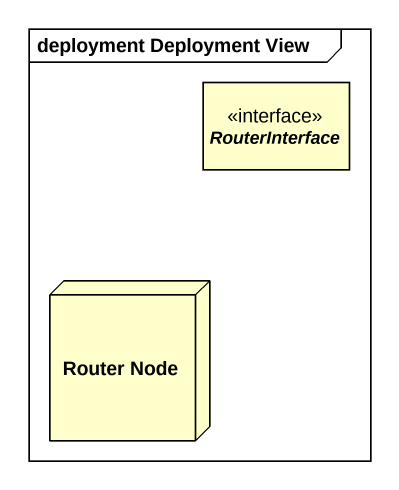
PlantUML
@startuml
mainframe deployment Deployment View
allowmixing
hide circle
hide empty members
interface RouterInterface <<interface>>
node "Router Node" as Router_Node
@enduml
